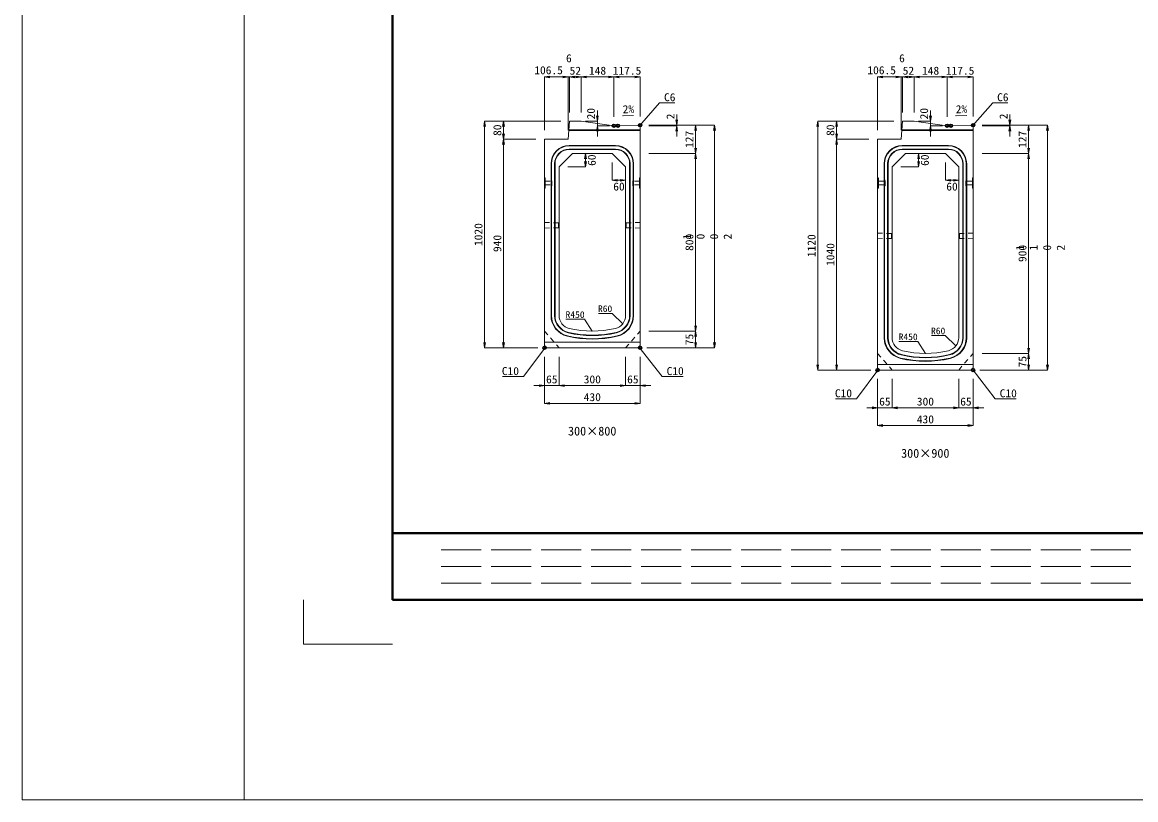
# Model space of a CAD drawing. Units: millimetres at full size; some dimension numbers follow another scale. Extents: x -1267 to 18002, y -8040 to 14480.
# Drawn here: x -1267 to 3747, y -8040 to -4539 of the extents above; entities that cross this region are included whole.
import ezdxf
from ezdxf.enums import TextEntityAlignment as Align

# ---------------------------------------------------------------- set-up
doc = ezdxf.new("R2010")
doc.units = ezdxf.units.MM
doc.header["$LTSCALE"] = 30
doc.header["$PDMODE"] = 32
doc.header["$PDSIZE"] = 15
doc.linetypes.add('DASHED', pattern=[7.5, 6, -1.5])
doc.linetypes.add('USER1', pattern=[1.35, 0.75, -0.6])
for name, color, linetype, lineweight in [('0_2', 7, 'Continuous', 13), ('Defpoints_3', 1, 'Continuous', 13), ('インサート', 3, 'USER1', 9), ('吊りマスター', 4, 'USER1', 9), ('図枠', 7, 'Continuous', 5), ('寸法線', 7, 'Continuous', 13), ('引出線', 4, 'Continuous', 13), ('本体', 2, 'Continuous', 13), ('目地', 132, 'Continuous', 5)]:
    doc.layers.add(name, color=color, linetype=linetype, lineweight=lineweight)
doc.layers.add('作業エリア', color=11, linetype='Continuous')
doc.layers.add('文字', color=7, linetype='Continuous')
doc.styles.add('ＭＳ 明朝', font='')
doc.styles.get('ＭＳ 明朝').set_extended_font_data('MS Mincho')

# ---------------------------------------------------------------- blocks, each defined once
blk = doc.blocks.new('open_arrow')
at = {"color": 0, "linetype": 'Continuous', "lineweight": -2}
blk.add_lwpolyline([(7.5, 1.25), (0, 0), (7.5, -1.25)], dxfattribs=at)

msp = doc.modelspace()

# ---------------------------------------------------------------- linework, layer by layer
at = {"layer": '0_2', "color": 5}
for p, q in [((-1267.22, 14480.25), (-1267.22, -8040.25)), ((-267.22, 14480.25), (-267.22, -8040.25)), ((-1267.22, -8040.25), (18001.66, -8040.25))]:
    msp.add_line(p, q, dxfattribs=at)
at = {"layer": 'Defpoints_3'}
for p, q in [((0, -7140.17), (0, -7340.17)), ((0, -7340.17), (400, -7340.17))]:
    msp.add_line(p, q, dxfattribs=at)
at = {"layer": 'インサート'}
for p, q in [((1088.2, -5254.75), (1115.2, -5254.75)), ((1088.2, -5254.75), (1088.2, -5271.75)), ((1118.2, -5250.75), (1115.2, -5250.75)), ((1115.2, -5250.75), (1115.2, -5275.75)), ((1118.2, -5275.75), (1118.2, -5250.75)), ((1481.8, -5250.75), (1484.8, -5250.75)), ((1481.8, -5275.75), (1481.8, -5250.75)), ((1484.8, -5250.75), (1484.8, -5275.75)), ((1511.8, -5254.75), (1484.8, -5254.75)), ((1511.8, -5254.75), (1511.8, -5271.75)), ((2588.2, -5254.75), (2615.2, -5254.75)), ((2588.2, -5254.75), (2588.2, -5271.75)), ((2618.2, -5250.75), (2615.2, -5250.75)), ((2615.2, -5250.75), (2615.2, -5275.75)), ((2618.2, -5275.75), (2618.2, -5250.75)), ((2981.8, -5250.75), (2984.8, -5250.75)), ((2981.8, -5275.75), (2981.8, -5250.75)), ((2984.8, -5250.75), (2984.8, -5275.75)), ((3011.8, -5254.75), (2984.8, -5254.75)), ((3011.8, -5254.75), (3011.8, -5271.75)), ((1088.2, -5271.75), (1115.2, -5271.75)), ((1115.2, -5275.75), (1118.2, -5275.75)), ((1484.8, -5275.75), (1481.8, -5275.75)), ((1511.8, -5271.75), (1484.8, -5271.75)), ((2588.2, -5271.75), (2615.2, -5271.75)), ((2615.2, -5275.75), (2618.2, -5275.75)), ((2984.8, -5275.75), (2981.8, -5275.75)), ((3011.8, -5271.75), (2984.8, -5271.75))]:
    msp.add_line(p, q, dxfattribs=at)
at = {"layer": '作業エリア'}
for p in [(1397.5, -5005.25), (1415, -5005.25), (1415, -5005.25), (1515, -5003.25), (1515, -5003.25), (2897.5, -5005.25), (2915, -5005.25), (2915, -5005.25), (3015, -5003.25), (3015, -5003.25), (1085, -6005.25), (1515, -6005.25), (2585, -6105.25), (3015, -6105.25)]:
    msp.add_point(p, dxfattribs=at)
at = {"layer": '吊りマスター'}
for p, q in [((1085, -5440.75), (1085, -5465.75)), ((1085, -5440.75), (1147, -5442.25)), ((1085, -5465.75), (1147, -5464.25)), ((1147, -5442.25), (1147, -5464.25)), ((1515, -5440.75), (1453, -5442.25)), ((1453, -5442.25), (1453, -5464.25)), ((1515, -5465.75), (1453, -5464.25)), ((1515, -5440.75), (1515, -5465.75)), ((2585, -5488.75), (2585, -5513.75)), ((2585, -5488.75), (2647, -5490.25)), ((2585, -5513.75), (2647, -5512.25)), ((2647, -5490.25), (2647, -5512.25)), ((3015, -5488.75), (2953, -5490.25)), ((2953, -5490.25), (2953, -5512.25)), ((3015, -5513.75), (2953, -5512.25)), ((3015, -5488.75), (3015, -5513.75))]:
    msp.add_line(p, q, dxfattribs=at)
at = {"layer": '図枠', "lineweight": 40}
for p, q in [((400, -7140.17), (400, -1600.17)), ((400, -6840.17), (8200, -6840.17)), ((400, -7140.17), (8200, -7140.17))]:
    msp.add_line(p, q, dxfattribs=at)
at = {"layer": '図枠', "linetype": 'DASHED', "lineweight": 9}
for p, q in [((3725, -6915.17), (600, -6915.17)), ((3725, -6990.17), (600, -6990.17)), ((3725, -7065.17), (600, -7065.17))]:
    msp.add_line(p, q, dxfattribs=at)
at = {"layer": '寸法線'}
for p, q in [((1085, -4785.25), (1191.5, -4785.25)), ((1085, -5025.25), (1085, -4785.25)), ((1167.5, -4785.25), (1221.5, -4785.25)), ((1191.5, -5025.25), (1191.5, -4785.25)), ((1191.5, -5025.25), (1191.5, -4785.25)), ((1197.5, -4785.25), (1249.5, -4785.25)), ((1197.5, -4945.25), (1197.5, -4785.25)), ((1197.5, -4945.25), (1197.5, -4785.25)), ((1249.5, -4945.25), (1249.5, -4785.25)), ((1249.5, -4785.25), (1397.5, -4785.25)), ((1249.5, -4945.25), (1249.5, -4785.25)), ((1397.5, -4785.25), (1515, -4785.25)), ((1397.5, -4965.25), (1397.5, -4785.25)), ((1397.5, -4965.25), (1397.5, -4785.25)), ((1515, -4963.25), (1515, -4785.25)), ((2585, -4785.25), (2691.5, -4785.25)), ((2585, -5025.25), (2585, -4785.25)), ((2667.5, -4785.25), (2721.5, -4785.25)), ((2691.5, -5025.25), (2691.5, -4785.25)), ((2691.5, -5025.25), (2691.5, -4785.25)), ((2697.5, -4785.25), (2749.5, -4785.25)), ((2697.5, -4945.25), (2697.5, -4785.25)), ((2697.5, -4945.25), (2697.5, -4785.25)), ((2749.5, -4945.25), (2749.5, -4785.25)), ((2749.5, -4785.25), (2897.5, -4785.25)), ((2749.5, -4945.25), (2749.5, -4785.25)), ((2897.5, -4785.25), (3015, -4785.25)), ((2897.5, -4965.25), (2897.5, -4785.25)), ((2897.5, -4965.25), (2897.5, -4785.25)), ((3015, -4963.25), (3015, -4785.25)), ((1322.83, -4937.25), (1322.83, -5053.25)), ((1680.07, -5053.25), (1680.07, -4955.25)), ((2822.83, -4937.25), (2822.83, -5053.25)), ((3180.07, -5053.25), (3180.07, -4955.25)), ((815.14, -6005.25), (815.14, -4985.25)), ((1157.5, -4985.25), (815.14, -4985.25)), ((900.14, -5065.25), (900.14, -4985.25)), ((1157.5, -4985.25), (900.14, -4985.25)), ((1269.5, -4985.25), (1322.83, -4985.25)), ((1377.5, -5005.25), (1322.83, -5005.25)), ((1555, -5003.25), (1850.07, -5003.25)), ((1555, -5003.25), (1765.07, -5003.25)), ((1555, -5003.25), (1680.07, -5003.25)), ((1555, -5005.25), (1680.07, -5005.25)), ((1765.07, -5130.25), (1765.07, -5003.25)), ((1850.07, -6005.25), (1850.07, -5003.25)), ((2315.14, -6105.25), (2315.14, -4985.25)), ((2657.5, -4985.25), (2315.14, -4985.25)), ((2400.14, -5065.25), (2400.14, -4985.25)), ((2657.5, -4985.25), (2400.14, -4985.25)), ((2769.5, -4985.25), (2822.83, -4985.25)), ((2877.5, -5005.25), (2822.83, -5005.25)), ((3055, -5003.25), (3350.07, -5003.25)), ((3055, -5003.25), (3265.07, -5003.25)), ((3055, -5003.25), (3180.07, -5003.25)), ((3055, -5005.25), (3180.07, -5005.25)), ((3265.07, -5130.25), (3265.07, -5003.25)), ((3350.07, -6105.25), (3350.07, -5003.25)), ((900.14, -6005.25), (900.14, -5065.25)), ((1045, -5065.25), (900.14, -5065.25)), ((1045, -5065.25), (900.14, -5065.25)), ((2400.14, -6105.25), (2400.14, -5065.25)), ((2545, -5065.25), (2400.14, -5065.25)), ((2545, -5065.25), (2400.14, -5065.25)), ((1250, -5130.25), (1269.29, -5130.25)), ((1269.29, -5190.25), (1269.29, -5130.25)), ((1555, -5130.25), (1765.07, -5130.25)), ((1555, -5130.25), (1765.07, -5130.25)), ((1765.07, -5930.25), (1765.07, -5130.25)), ((2750, -5130.25), (2769.29, -5130.25)), ((2769.29, -5190.25), (2769.29, -5130.25)), ((3055, -5130.25), (3265.07, -5130.25)), ((3055, -5130.25), (3265.07, -5130.25)), ((3265.07, -6030.25), (3265.07, -5130.25)), ((1190, -5190.25), (1269.29, -5190.25)), ((1390, -5170.25), (1390, -5250.98)), ((2690, -5190.25), (2769.29, -5190.25)), ((2890, -5170.25), (2890, -5250.98)), ((1390, -5250.98), (1450, -5250.98)), ((1450, -5230.25), (1450, -5250.98)), ((2890, -5250.98), (2950, -5250.98)), ((2950, -5230.25), (2950, -5250.98)), ((1555, -5930.25), (1765.07, -5930.25)), ((1555, -5930.25), (1765.07, -5930.25)), ((1765.07, -6005.25), (1765.07, -5930.25)), ((1055, -6005.25), (815.14, -6005.25)), ((1055, -6005.25), (900.14, -6005.25)), ((1545, -6005.25), (1765.07, -6005.25)), ((1545, -6005.25), (1850.07, -6005.25)), ((1085, -6045.25), (1085, -6175.25)), ((1085, -6045.25), (1085, -6255.25)), ((1150, -6045.25), (1150, -6175.25)), ((1150, -6045.25), (1150, -6175.25)), ((1450, -6045.25), (1450, -6175.25)), ((1450, -6045.25), (1450, -6175.25)), ((1515, -6045.25), (1515, -6175.25)), ((1515, -6045.25), (1515, -6255.25)), ((3055, -6030.25), (3265.07, -6030.25)), ((3055, -6030.25), (3265.07, -6030.25)), ((3265.07, -6105.25), (3265.07, -6030.25)), ((2555, -6105.25), (2315.14, -6105.25)), ((2555, -6105.25), (2400.14, -6105.25)), ((3045, -6105.25), (3265.07, -6105.25)), ((3045, -6105.25), (3350.07, -6105.25)), ((2585, -6145.25), (2585, -6275.25)), ((2585, -6145.25), (2585, -6355.25)), ((2650, -6145.25), (2650, -6275.25)), ((2650, -6145.25), (2650, -6275.25)), ((2950, -6145.25), (2950, -6275.25)), ((2950, -6145.25), (2950, -6275.25)), ((3015, -6145.25), (3015, -6275.25)), ((3015, -6145.25), (3015, -6355.25)), ((1037, -6175.25), (1198, -6175.25)), ((1150, -6175.25), (1450, -6175.25)), ((1402, -6175.25), (1563, -6175.25)), ((1085, -6255.25), (1515, -6255.25)), ((2537, -6275.25), (2698, -6275.25)), ((2650, -6275.25), (2950, -6275.25)), ((2902, -6275.25), (3063, -6275.25)), ((2585, -6355.25), (3015, -6355.25))]:
    msp.add_line(p, q, dxfattribs=at)
at = {"layer": '引出線'}
for points in [[(1512, -5006.31), (1603.03, -4902), (1671.38, -4902)], [(3012, -5006.31), (3103.03, -4902), (3171.38, -4902)], [(1437.32, -4959.86), (1486.03, -4958.89), (1437.28, -4959.86)], [(2937.32, -4959.86), (2986.03, -4958.89), (2937.28, -4959.86)], [(1437.07, -5896.93), (1389.78, -5849.99), (1327.55, -5849.99)], [(1300, -5930.25), (1265.29, -5876.66), (1181.12, -5876.66)], [(2937.07, -5996.93), (2889.78, -5949.99), (2827.55, -5949.99)], [(1090, -6000.25), (989.64, -6135.1), (894.96, -6135.1)], [(1510, -6000.25), (1614.63, -6135.1), (1709.31, -6135.1)], [(2800, -6030.25), (2765.29, -5976.66), (2681.12, -5976.66)], [(2590, -6100.25), (2489.64, -6235.1), (2394.96, -6235.1)], [(3010, -6100.25), (3114.63, -6235.1), (3209.31, -6235.1)]]:
    msp.add_lwpolyline(points, dxfattribs=at)
at = {"layer": '本体'}
for p, q in [((1191.5, -5065.25), (1197.5, -4985.25)), ((1197.5, -4985.25), (1249.5, -4985.25)), ((1249.5, -4985.25), (1396.17, -5005.07)), ((1415, -5005.25), (1398.85, -5005.25)), ((1509, -5003.37), (1415, -5005.25)), ((1509, -5003.37), (1515, -5009.25)), ((1515, -5995.25), (1515, -5009.25)), ((2691.5, -5065.25), (2697.5, -4985.25)), ((2697.5, -4985.25), (2749.5, -4985.25)), ((2749.5, -4985.25), (2896.17, -5005.07)), ((2915, -5005.25), (2898.85, -5005.25)), ((3009, -5003.37), (2915, -5005.25)), ((3009, -5003.37), (3015, -5009.25)), ((3015, -6095.25), (3015, -5009.25)), ((1085, -5065.25), (1085, -5995.25)), ((1085, -5065.25), (1191.5, -5065.25)), ((2585, -5065.25), (2585, -6095.25)), ((2585, -5065.25), (2691.5, -5065.25)), ((1150, -5190.25), (1210, -5130.25)), ((1210, -5130.25), (1390, -5130.25)), ((1390, -5130.25), (1450, -5190.25)), ((2650, -5190.25), (2710, -5130.25)), ((2710, -5130.25), (2890, -5130.25)), ((2890, -5130.25), (2950, -5190.25)), ((1150, -5190.25), (1150, -5859.72)), ((1450, -5859.72), (1450, -5190.25)), ((2650, -5190.25), (2650, -5959.72)), ((2950, -5959.72), (2950, -5190.25)), ((1085, -5995.25), (1095, -6005.25)), ((1095, -6005.25), (1505, -6005.25)), ((1505, -6005.25), (1515, -5995.25)), ((2585, -6095.25), (2595, -6105.25)), ((2595, -6105.25), (3005, -6105.25)), ((3005, -6105.25), (3015, -6095.25))]:
    msp.add_line(p, q, dxfattribs=at)
at = {"layer": '本体', "lineweight": 9}
for p, q in [((1085, -5238.75), (1088.2, -5240.75)), ((1088.2, -5240.75), (1088.2, -5285.75)), ((1515, -5238.75), (1511.8, -5240.75)), ((1511.8, -5240.75), (1511.8, -5285.75)), ((2585, -5238.75), (2588.2, -5240.75)), ((2588.2, -5240.75), (2588.2, -5285.75)), ((3015, -5238.75), (3011.8, -5240.75)), ((3011.8, -5240.75), (3011.8, -5285.75)), ((1088.2, -5285.75), (1085, -5287.75)), ((1511.8, -5285.75), (1515, -5287.75)), ((2588.2, -5285.75), (2585, -5287.75)), ((3011.8, -5285.75), (3015, -5287.75)), ((1085, -5980.25), (1515, -5980.25)), ((2585, -6080.25), (3015, -6080.25))]:
    msp.add_line(p, q, dxfattribs=at)
at = {"layer": '本体', "linetype": 'USER1', "lineweight": 9}
for p, q in [((1085, -5930.25), (1150, -6005.25)), ((1450, -6005.25), (1515, -5930.25)), ((2585, -6030.25), (2650, -6105.25)), ((2950, -6105.25), (3015, -6030.25))]:
    msp.add_line(p, q, dxfattribs=at)
at = {"layer": '本体'}
for centre, radius, start, end in [((1398.85, -4985.25), 20, 262.30395, 270), ((2898.85, -4985.25), 20, 262.30395, 270), ((1210, -5859.72), 60, 180, 256.65764), ((1390, -5859.72), 60, 283.34236, 0), ((1300, -5480.25), 450, 256.65764, 283.34236), ((2710, -5959.72), 60, 180, 256.65764), ((2890, -5959.72), 60, 283.34236, 0), ((2800, -5580.25), 450, 256.65764, 283.34236)]:
    msp.add_arc(centre, radius, start, end, dxfattribs=at)
at = {"layer": '目地'}
for p, q in [((1515, -5027.25), (1194.35, -5027.25)), ((1515, -5023.25), (1194.65, -5023.25)), ((3015, -5027.25), (2694.35, -5027.25)), ((3015, -5023.25), (2694.65, -5023.25)), ((1404, -5094.25), (1196, -5094.25)), ((1404, -5096.25), (1196, -5096.25)), ((1404, -5110.25), (1196, -5110.25)), ((1404, -5112.25), (1196, -5112.25)), ((2904, -5094.25), (2696, -5094.25)), ((2904, -5096.25), (2696, -5096.25)), ((2904, -5110.25), (2696, -5110.25)), ((2904, -5112.25), (2696, -5112.25)), ((1114, -5176.25), (1114, -5859.72)), ((1116, -5176.25), (1116, -5859.72)), ((1130, -5176.25), (1130, -5859.72)), ((1132, -5176.25), (1132, -5859.72)), ((1468, -5859.72), (1468, -5176.25)), ((1470, -5859.72), (1470, -5176.25)), ((1484, -5859.72), (1484, -5176.25)), ((1486, -5859.72), (1486, -5176.25)), ((2614, -5176.25), (2614, -5959.72)), ((2616, -5176.25), (2616, -5959.72)), ((2630, -5176.25), (2630, -5959.72)), ((2632, -5176.25), (2632, -5959.72)), ((2968, -5959.72), (2968, -5176.25)), ((2970, -5959.72), (2970, -5176.25)), ((2984, -5959.72), (2984, -5176.25)), ((2986, -5959.72), (2986, -5176.25))]:
    msp.add_line(p, q, dxfattribs=at)
for centre, radius, start, end in [((1196, -5176.25), 82, 90, 180), ((1196, -5176.25), 80, 90, 180), ((1196, -5176.25), 66, 90, 180), ((1196, -5176.25), 64, 90, 180), ((1404, -5176.25), 82, 0, 90), ((1404, -5176.25), 80, 0, 90), ((1404, -5176.25), 66, 0, 90), ((1404, -5176.25), 64, 0, 90), ((2696, -5176.25), 82, 90, 180), ((2696, -5176.25), 80, 90, 180), ((2696, -5176.25), 66, 90, 180), ((2696, -5176.25), 64, 90, 180), ((2904, -5176.25), 82, 0, 90), ((2904, -5176.25), 80, 0, 90), ((2904, -5176.25), 66, 0, 90), ((2904, -5176.25), 64, 0, 90), ((1210, -5859.72), 96, 180, 256.65764), ((1210, -5859.72), 94, 180, 256.65764), ((1210, -5859.72), 80, 180, 256.65764), ((1210, -5859.72), 78, 180, 256.65764), ((1390, -5859.72), 78, 283.34236, 0), ((1390, -5859.72), 80, 283.34236, 0), ((1390, -5859.72), 94, 283.34236, 0), ((1390, -5859.72), 96, 283.34236, 0), ((1300, -5480.25), 486, 256.65764, 283.34236), ((1300, -5480.25), 484, 256.65764, 283.34236), ((1300, -5480.25), 470, 256.65764, 283.34236), ((1300, -5480.25), 468, 256.65764, 283.34236), ((2710, -5959.72), 96, 180, 256.65764), ((2710, -5959.72), 94, 180, 256.65764), ((2710, -5959.72), 80, 180, 256.65764), ((2710, -5959.72), 78, 180, 256.65764), ((2890, -5959.72), 78, 283.34236, 0), ((2890, -5959.72), 80, 283.34236, 0), ((2890, -5959.72), 94, 283.34236, 0), ((2890, -5959.72), 96, 283.34236, 0), ((2800, -5580.25), 486, 256.65764, 283.34236), ((2800, -5580.25), 484, 256.65764, 283.34236), ((2800, -5580.25), 470, 256.65764, 283.34236), ((2800, -5580.25), 468, 256.65764, 283.34236)]:
    msp.add_arc(centre, radius, start, end, dxfattribs=at)

# ---------------------------------------------------------------- block references
at = {"layer": '寸法線', "xscale": 3.2, "yscale": 3.2}
for p in [(1085, -4785.25), (1197.5, -4785.25), (1249.5, -4785.25), (1397.5, -4785.25), (2585, -4785.25), (2697.5, -4785.25), (2749.5, -4785.25), (2897.5, -4785.25), (1390, -5250.98), (2890, -5250.98), (1150, -6175.25), (1150, -6175.25), (1515, -6175.25), (1085, -6255.25), (2650, -6275.25), (2650, -6275.25), (3015, -6275.25), (2585, -6355.25)]:
    msp.add_blockref('open_arrow', p, dxfattribs=at)
for p, rotation in [((1191.5, -4785.25), 180), ((1249.5, -4785.25), 180), ((1397.5, -4785.25), 180), ((1515, -4785.25), 180), ((2691.5, -4785.25), 180), ((2749.5, -4785.25), 180), ((2897.5, -4785.25), 180), ((3015, -4785.25), 180), ((1322.83, -4985.25), 90), ((2822.83, -4985.25), 90), ((815.14, -4985.25), 270), ((900.14, -4985.25), 270), ((1322.83, -5005.25), 270), ((1680.07, -5003.25), 90), ((1680.07, -5005.25), 270), ((1765.07, -5003.25), 270), ((1850.07, -5003.25), 270), ((2315.14, -4985.25), 270), ((2400.14, -4985.25), 270), ((2822.83, -5005.25), 270), ((3180.07, -5003.25), 90), ((3180.07, -5005.25), 270), ((3265.07, -5003.25), 270), ((3350.07, -5003.25), 270), ((900.14, -5065.25), 90), ((2400.14, -5065.25), 90), ((900.14, -5065.25), 270), ((1765.07, -5130.25), 90), ((2400.14, -5065.25), 270), ((3265.07, -5130.25), 90), ((1269.29, -5130.25), 270), ((1765.07, -5130.25), 270), ((2769.29, -5130.25), 270), ((3265.07, -5130.25), 270), ((1269.29, -5190.25), 90), ((2769.29, -5190.25), 90), ((1450, -5250.98), 180), ((2950, -5250.98), 180), ((1765.07, -5930.25), 90), ((1765.07, -5930.25), 270), ((815.14, -6005.25), 90), ((900.14, -6005.25), 90), ((1765.07, -6005.25), 90), ((1850.07, -6005.25), 90), ((3265.07, -6030.25), 90), ((3265.07, -6030.25), 270), ((2315.14, -6105.25), 90), ((2400.14, -6105.25), 90), ((3265.07, -6105.25), 90), ((3350.07, -6105.25), 90), ((1085, -6175.25), 180), ((1450, -6175.25), 180), ((1450, -6175.25), 180), ((1515, -6255.25), 180), ((2585, -6275.25), 180), ((2950, -6275.25), 180), ((2950, -6275.25), 180), ((3015, -6355.25), 180)]:
    msp.add_blockref('open_arrow', p, dxfattribs=dict(at, rotation=rotation))
at = {"layer": '引出線'}
for p, xscale, yscale, rotation in [((1437.32, -4959.86), 0.16, 0.16, 1.1), ((2937.32, -4959.86), 0.16, 0.16, 1.1), ((1512, -5006.31), 0.16, 0.16, 48.9), ((3012, -5006.31), 0.16, 0.16, 48.9), ((1437.07, -5896.93), 0.133, 0.133, 135.2), ((1300, -5930.25), 0.133, 0.133, 122.9), ((1090, -6000.25), 0.16, 0.16, 233.3), ((1510, -6000.25), 0.16, 0.16, 307.8), ((2937.07, -5996.93), 0.133, 0.133, 135.2), ((2800, -6030.25), 0.133, 0.133, 122.9), ((2590, -6100.25), 0.16, 0.16, 233.3), ((3010, -6100.25), 0.16, 0.16, 307.8)]:
    msp.add_blockref('open_arrow', p, dxfattribs=dict(at, xscale=xscale, yscale=yscale, rotation=rotation))

# ---------------------------------------------------------------- texts
at = {"layer": '寸法線', "style": 'ＭＳ 明朝', "width": 1.05}
for s, p in [('6', (1194.5, -4701.24)), ('6', (2694.5, -4701.24)), ('106.5', (1103.16, -4755.25)), ('52', (1223.5, -4757.25)), ('148', (1323.5, -4757.25)), ('117.5', (1456.25, -4757.25)), ('106.5', (2603.16, -4755.25)), ('52', (2723.5, -4757.25)), ('148', (2823.5, -4757.25)), ('117.5', (2956.25, -4757.25)), ('60', (1420, -5278.98)), ('60', (2920, -5278.98)), ('65', (1117.5, -6147.25)), ('300', (1300, -6147.25)), ('65', (1482.5, -6147.25)), ('430', (1300, -6227.25)), ('65', (2617.5, -6247.25)), ('300', (2800, -6247.25)), ('65', (2982.5, -6247.25)), ('430', (2800, -6327.25))]:
    msp.add_text(s, height=36.03, dxfattribs=at).set_placement(p, align=Align.MIDDLE_CENTER)
for s, p in [('20', (1294.08, -4950.86)), ('2', (1652.07, -4963.32)), ('20', (2794.08, -4950.86)), ('2', (3152.07, -4963.32)), ('80', (872.14, -5025.25)), ('80', (2372.14, -5025.25)), ('127', (1737.07, -5066.75)), ('127', (3237.07, -5066.75)), ('60', (1297.29, -5160.25)), ('60', (2797.29, -5160.25)), ('1020', (787.14, -5495.25)), ('940', (872.14, -5535.25)), ('800', (1737.07, -5530.25)), ('1120', (2287.14, -5545.25)), ('1040', (2372.14, -5585.25)), ('900', (3237.07, -5580.25)), ('75', (1737.07, -5967.75)), ('75', (3237.07, -6067.75))]:
    msp.add_text(s, height=36.03, rotation=90, dxfattribs=at).set_placement(p, align=Align.MIDDLE_CENTER)
for s, p in [('1', (1755.11, -5517.21)), ('0', (1816.13, -5517.21)), ('0', (1877.15, -5517.21)), ('2', (1938.17, -5517.21)), ('1', (3255.11, -5567.21)), ('1', (3316.13, -5567.21)), ('0', (3377.15, -5567.21)), ('2', (3438.17, -5567.21))]:
    msp.add_text(s, height=36.03, rotation=90, dxfattribs=at).set_placement(p, align=Align.BOTTOM_LEFT)
at = {"layer": '引出線', "style": 'ＭＳ 明朝', "width": 1.05}
for s, p in [('C6', (1623.03, -4858.8)), ('C6', (3123.03, -4858.8)), ('C10', (1634.63, -6091.9)), ('C10', (3134.63, -6191.9))]:
    msp.add_text(s, height=36.03, dxfattribs=at).set_placement(p, align=Align.TOP_LEFT)
for p in [(1436.34, -4912.97), (2936.34, -4912.97)]:
    msp.add_text('2%', height=36.03, rotation=1.146, dxfattribs=at).set_placement(p, align=Align.TOP_LEFT)
for s, height, p in [('R60', 30.02, (1389.78, -5813.99)), ('R450', 30.02, (1265.29, -5840.66)), ('R60', 30.02, (2889.78, -5913.99)), ('R450', 30.02, (2765.29, -5940.66)), ('C10', 36.03, (969.64, -6091.9)), ('C10', 36.03, (2469.64, -6191.9))]:
    msp.add_text(s, height=height, dxfattribs=at).set_placement(p, align=Align.TOP_RIGHT)
at = {"layer": '文字', "style": 'ＭＳ 明朝'}
for s, p in [('300×800', (1299.52, -6380.22)), ('300×900', (2799.52, -6480.22))]:
    msp.add_text(s, height=40.03, dxfattribs=at).set_placement(p, align=Align.MIDDLE_CENTER)

doc.saveas('drawing.dxf')
